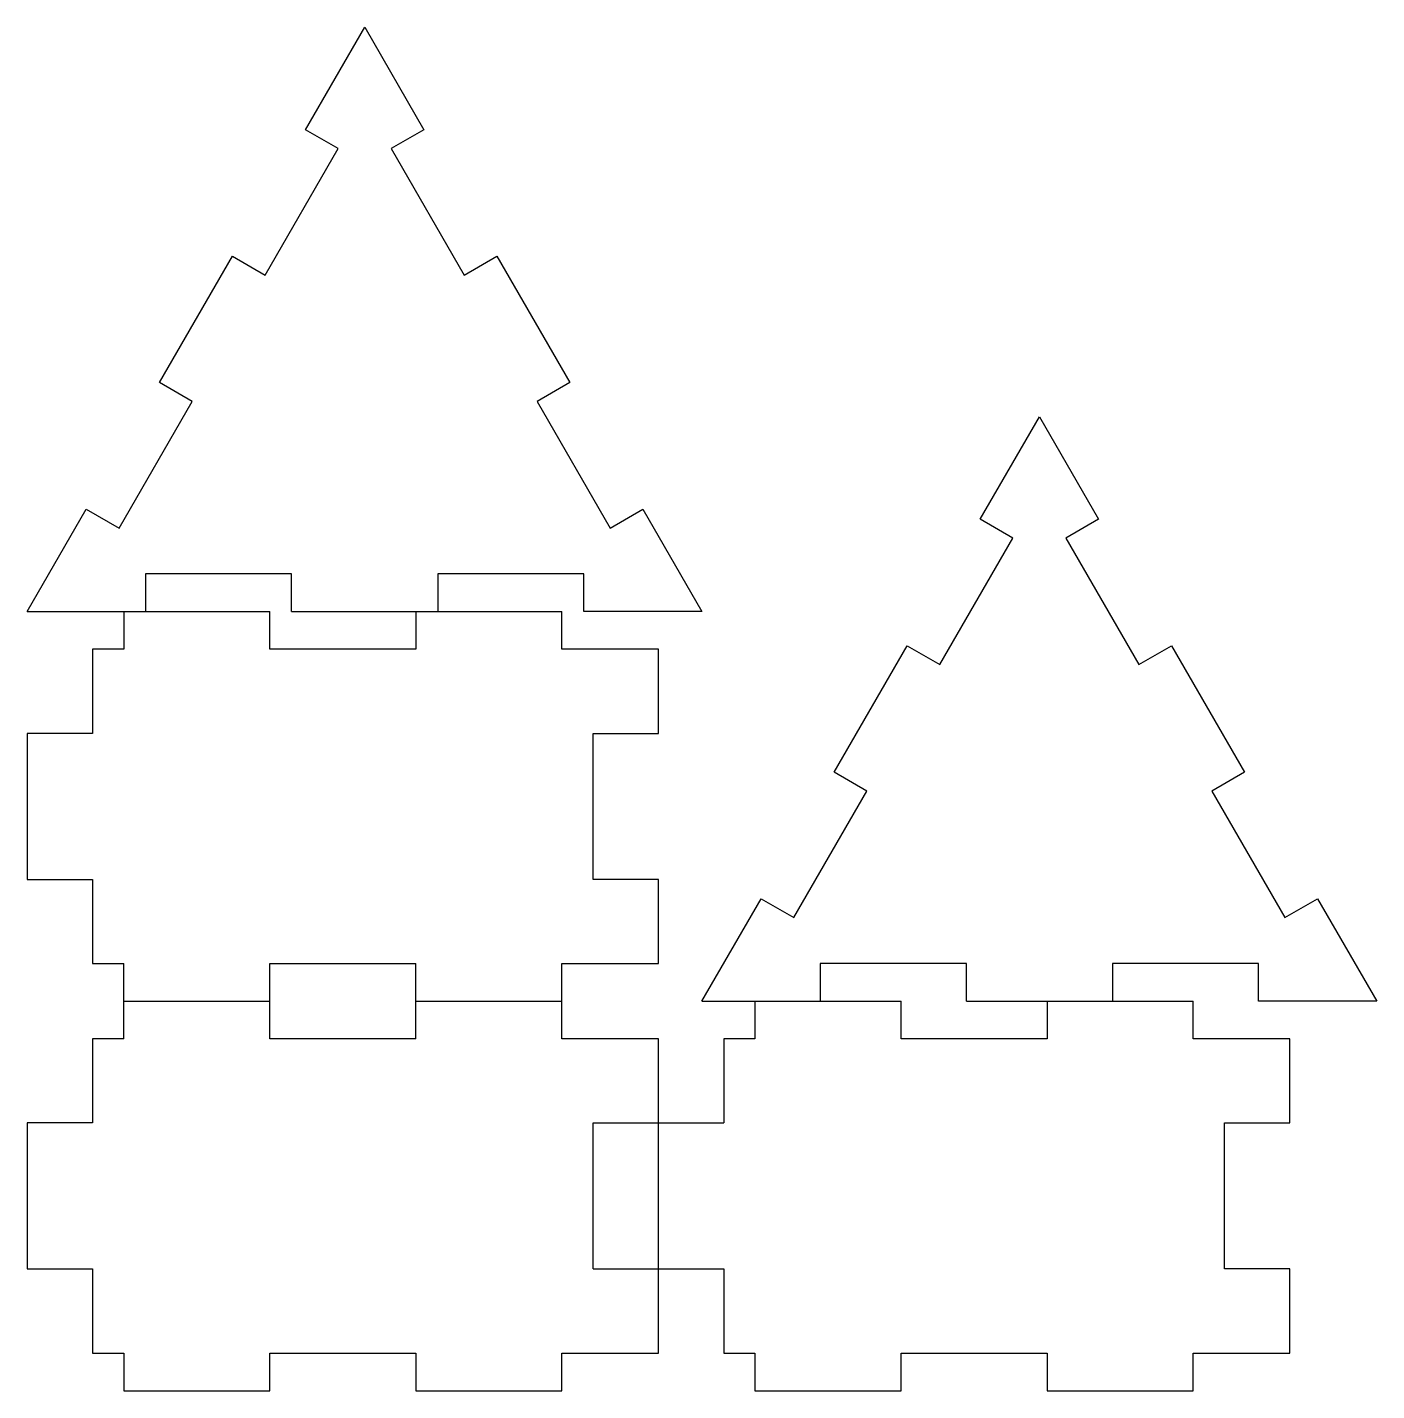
# Model space of a CAD drawing. Header units: millimetres. Extents: x 0 to 107, y 0 to 108.
import ezdxf

# ---------------------------------------------------------------- set-up
doc = ezdxf.new("R2010")
doc.units = ezdxf.units.MM

msp = doc.modelspace()

# ---------------------------------------------------------------- linework, layer by layer
at = {"layer": 'bottom_outsideCutPath'}
for p, q in [((75.84, 69.35), (80.54, 77.5)), ((80.54, 77.5), (85.25, 69.35)), ((78.43, 67.85), (75.84, 69.35)), ((85.25, 69.35), (82.65, 67.85)), ((72.62, 57.78), (78.43, 67.85)), ((82.65, 67.85), (88.46, 57.78)), ((64.21, 49.22), (70.02, 59.28)), ((70.02, 59.28), (72.62, 57.78)), ((88.46, 57.78), (91.06, 59.28)), ((91.06, 59.28), (96.87, 49.22)), ((66.81, 47.72), (64.21, 49.22)), ((96.87, 49.22), (94.27, 47.72)), ((61, 37.65), (66.81, 47.72)), ((94.27, 47.72), (100.08, 37.65)), ((53.69, 31), (58.4, 39.15)), ((58.4, 39.15), (61, 37.65)), ((100.08, 37.65), (102.68, 39.15)), ((102.68, 39.15), (107.39, 31)), ((74.73, 34), (63.1, 34)), ((63.1, 34), (63.1, 31)), ((74.73, 31), (74.73, 34)), ((97.98, 34), (86.35, 34)), ((86.35, 34), (86.35, 31)), ((97.98, 31), (97.98, 34)), ((107.39, 31), (97.98, 31))]:
    msp.add_line(p, q, dxfattribs=at)
at = {"layer": 'side0_outsideCutPath'}
for p, q in [((0, 62), (19.3, 62)), ((7.68, 62), (7.68, 59)), ((19.3, 59), (19.3, 62)), ((21.03, 62), (42.55, 62)), ((30.93, 62), (30.93, 59)), ((42.55, 59), (42.55, 62)), ((5.2, 59), (5.2, 52.31)), ((7.68, 59), (5.2, 59)), ((30.93, 59), (19.3, 59)), ((50.23, 59), (42.55, 59)), ((50.23, 52.31), (50.23, 59)), ((5.2, 52.31), (0, 52.31)), ((0, 52.31), (0, 40.69)), ((45.03, 40.69), (45.03, 52.31)), ((45.03, 52.31), (50.23, 52.31)), ((0, 40.69), (5.2, 40.69)), ((5.2, 40.69), (5.2, 34)), ((50.23, 40.69), (45.03, 40.69)), ((50.23, 34), (50.23, 40.69)), ((5.2, 34), (7.68, 34)), ((19.3, 34), (30.93, 34)), ((42.55, 34), (50.23, 34))]:
    msp.add_line(p, q, dxfattribs=at)
at = {"layer": 'side1_outsideCutPath'}
for p, q in [((7.68, 28), (7.68, 34)), ((19.3, 28), (19.3, 34)), ((30.93, 28), (30.93, 34)), ((42.55, 28), (42.55, 34)), ((7.68, 31), (19.3, 31)), ((30.93, 31), (42.55, 31)), ((5.2, 28), (5.2, 21.31)), ((7.68, 28), (5.2, 28)), ((30.93, 28), (19.3, 28)), ((50.23, 28), (42.55, 28)), ((50.23, 21.31), (50.23, 28)), ((5.2, 21.31), (0, 21.31)), ((0, 21.31), (0, 9.69)), ((45.03, 9.69), (45.03, 21.31)), ((45.03, 21.31), (55.43, 21.31)), ((50.23, 3), (50.23, 21.31)), ((0, 9.69), (5.2, 9.69)), ((5.2, 9.69), (5.2, 3)), ((45.03, 9.69), (55.43, 9.69)), ((5.2, 3), (7.68, 3)), ((7.68, 3), (7.68, 0)), ((19.3, 0), (19.3, 3)), ((19.3, 3), (30.93, 3)), ((30.93, 3), (30.93, 0)), ((42.55, 0), (42.55, 3)), ((42.55, 3), (50.23, 3)), ((7.68, 0), (19.3, 0)), ((30.93, 0), (42.55, 0))]:
    msp.add_line(p, q, dxfattribs=at)
at = {"layer": 'side2_outsideCutPath'}
for p, q in [((53.69, 31), (69.53, 31)), ((57.91, 31), (57.91, 28)), ((69.53, 28), (69.53, 31)), ((74.73, 31), (92.78, 31)), ((81.16, 31), (81.16, 28)), ((92.78, 28), (92.78, 31)), ((55.43, 28), (55.43, 21.31)), ((57.91, 28), (55.43, 28)), ((81.16, 28), (69.53, 28)), ((100.46, 28), (92.78, 28)), ((100.46, 21.31), (100.46, 28)), ((95.26, 9.69), (95.26, 21.31)), ((95.26, 21.31), (100.46, 21.31)), ((55.43, 9.69), (55.43, 3)), ((100.46, 9.69), (95.26, 9.69)), ((100.46, 3), (100.46, 9.69)), ((55.43, 3), (57.91, 3)), ((57.91, 3), (57.91, 0)), ((69.53, 0), (69.53, 3)), ((69.53, 3), (81.16, 3)), ((81.16, 3), (81.16, 0)), ((92.78, 0), (92.78, 3)), ((92.78, 3), (100.46, 3)), ((57.91, 0), (69.53, 0)), ((81.16, 0), (92.78, 0))]:
    msp.add_line(p, q, dxfattribs=at)
at = {"layer": 'top_outsideCutPath'}
for p, q in [((22.14, 100.35), (26.85, 108.5)), ((26.85, 108.5), (31.55, 100.35)), ((24.74, 98.85), (22.14, 100.35)), ((31.55, 100.35), (28.95, 98.85)), ((18.93, 88.78), (24.74, 98.85)), ((28.95, 98.85), (34.77, 88.78)), ((10.52, 80.22), (16.33, 90.28)), ((16.33, 90.28), (18.93, 88.78)), ((34.77, 88.78), (37.36, 90.28)), ((37.36, 90.28), (43.18, 80.22)), ((13.12, 78.72), (10.52, 80.22)), ((43.18, 80.22), (40.58, 78.72)), ((7.3, 68.65), (13.12, 78.72)), ((40.58, 78.72), (46.39, 68.65)), ((0, 62), (4.7, 70.15)), ((4.7, 70.15), (7.3, 68.65)), ((46.39, 68.65), (48.99, 70.15)), ((48.99, 70.15), (53.69, 62)), ((21.03, 65), (9.41, 65)), ((9.41, 65), (9.41, 62)), ((21.03, 62), (21.03, 65)), ((44.28, 65), (32.66, 65)), ((32.66, 65), (32.66, 62)), ((44.28, 62), (44.28, 65)), ((53.69, 62), (44.28, 62))]:
    msp.add_line(p, q, dxfattribs=at)

doc.saveas('drawing.dxf')
